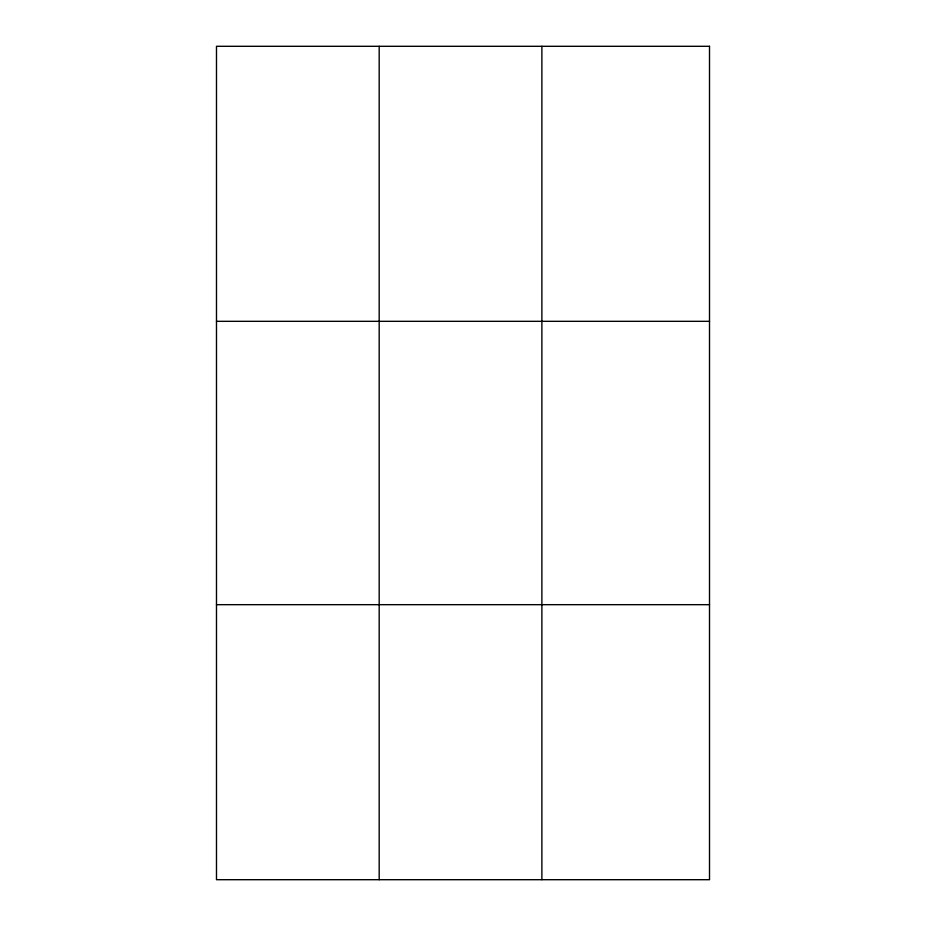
<?xml version="1.0" encoding="UTF-8"?>
<svg xmlns="http://www.w3.org/2000/svg" width="926" height="926" viewBox="0 0 926 926"><rect width="100%" height="100%" fill="white"/><g stroke="black" fill="none" stroke-linecap="round" stroke-linejoin="round"><path stroke-width="1.39" d="M379.185 46.3L379.185 879.7M541.884 46.3L541.884 879.7M216.487 321.322L709.513 321.322M216.487 604.678L709.513 604.678M709.513 46.3L709.513 879.7L216.487 879.7L216.487 46.3L709.513 46.3"/></g></svg>
